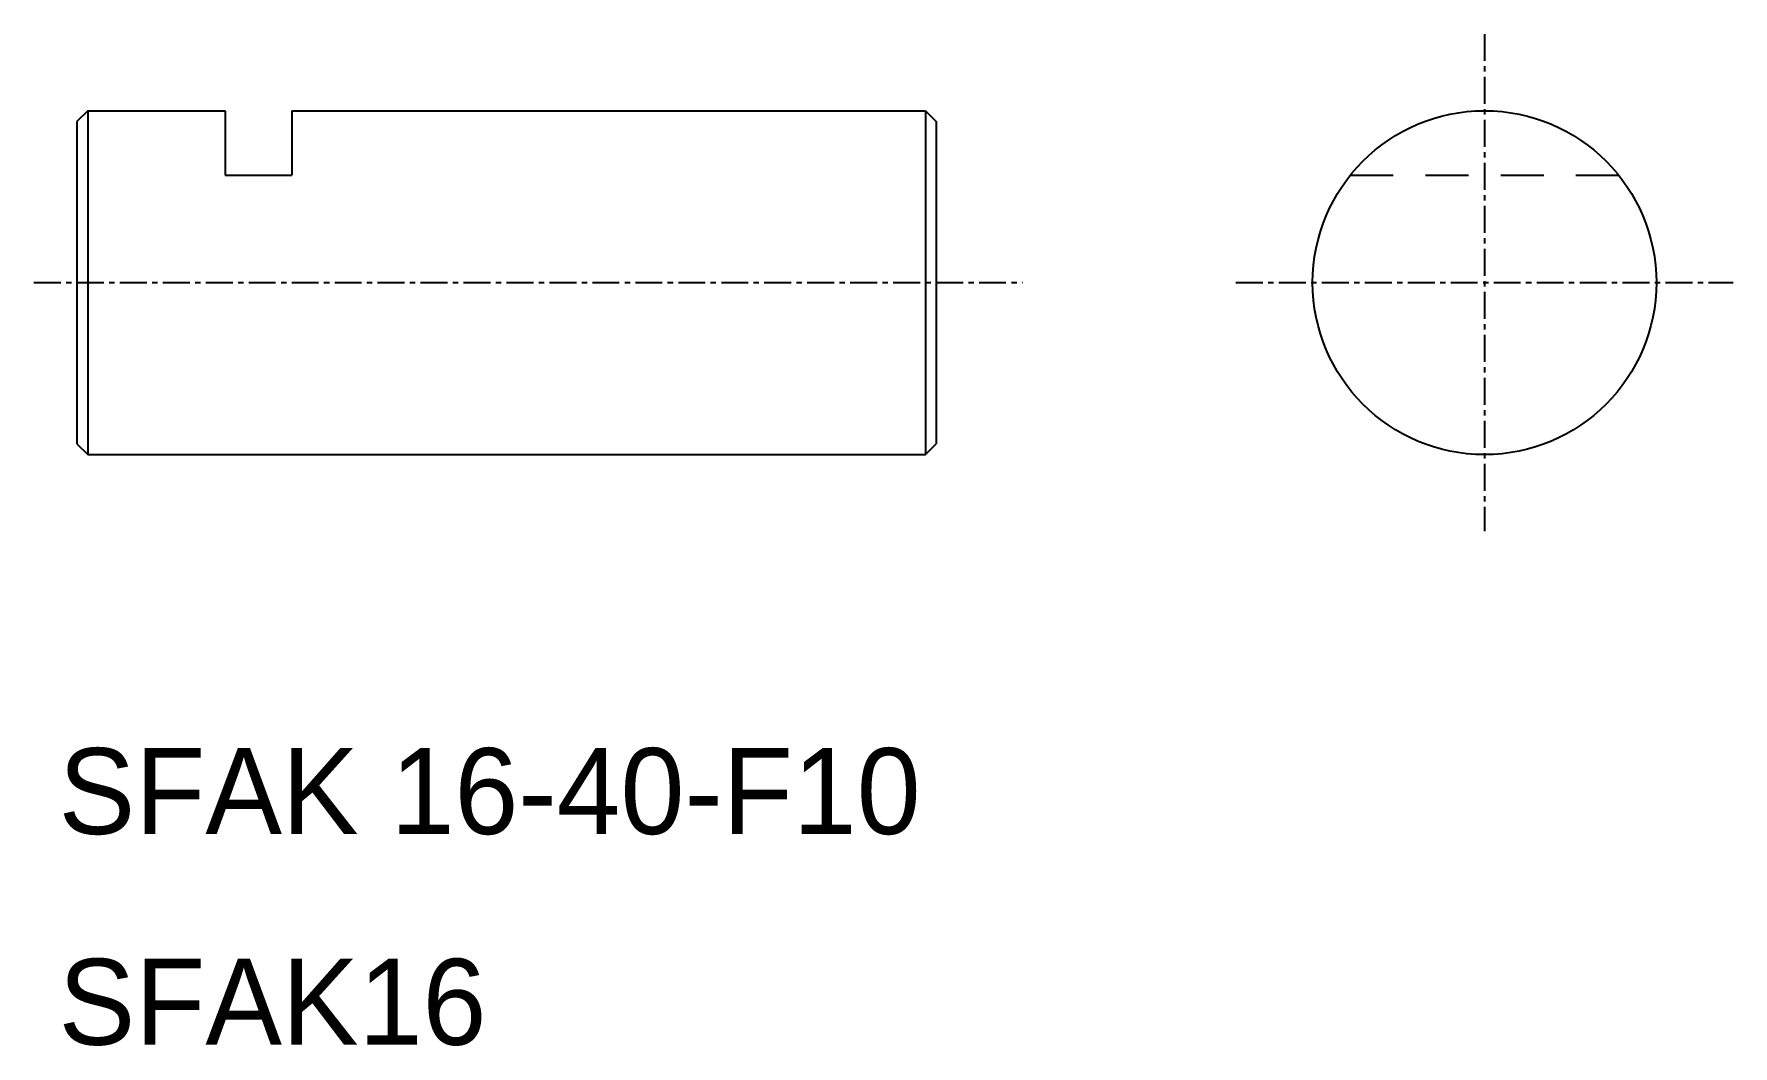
# Model space of a CAD drawing. Extents: x 294.9 to 374, y 77.2 to 124.3.
import ezdxf

# ---------------------------------------------------------------- set-up
doc = ezdxf.new("R2010")
doc.units = 0
doc.linetypes.add('CENTER', pattern=[2, 1.25, -0.25, 0.25, -0.25])
doc.linetypes.add('DASHED', pattern=[3.5, 2, -1.5])
doc.layers.get('0').update_dxf_attribs({"linetype": 'CONTINUOUS'})
doc.layers.add('CENTER', color=1, linetype='CENTER')

msp = doc.modelspace()

# ---------------------------------------------------------------- linework, layer by layer
at = {"color": 7, "linetype": 'CONTINUOUS'}
for p, q in [((297.373, 120.757), (296.873, 120.257)), ((296.873, 120.257), (296.873, 105.257)), ((297.373, 120.757), (297.373, 104.757)), ((297.373, 120.757), (303.773, 120.757)), ((303.773, 120.757), (303.773, 117.757)), ((306.873, 120.757), (336.373, 120.757)), ((306.873, 120.757), (306.873, 117.757)), ((336.373, 120.757), (336.373, 104.757)), ((336.373, 120.757), (336.873, 120.257)), ((336.873, 120.257), (336.873, 105.257)), ((303.773, 117.757), (306.873, 117.757)), ((296.873, 105.257), (297.373, 104.757)), ((336.373, 104.757), (336.873, 105.257)), ((297.373, 104.757), (336.373, 104.757))]:
    msp.add_line(p, q, dxfattribs=at)
at = {"color": 3, "linetype": 'DASHED'}
msp.add_line((356.156, 117.757), (368.646, 117.757), dxfattribs=at)
for p, q in [((307.123, 104.757), (307.123, 104.757)), ((316.873, 104.757), (316.873, 104.757))]:
    msp.add_line(p, q)
at = {"color": 7, "linetype": 'CONTINUOUS'}
msp.add_circle((362.401, 112.757), 8, dxfattribs=at)
at = {"layer": 'CENTER', "color": 1, "linetype": 'CENTER'}
for p, q in [((362.401, 124.326), (362.401, 101.187)), ((294.873, 112.757), (340.891, 112.757)), ((350.832, 112.757), (373.971, 112.757))]:
    msp.add_line(p, q, dxfattribs=at)

# ---------------------------------------------------------------- texts
at = {"color": 7, "linetype": 'CONTINUOUS'}
for s, p in [('SFAK 16-40-F10', (296.017, 87.102)), ('SFAK16', (296.017, 77.297))]:
    msp.add_text(s, height=4, dxfattribs=at).set_placement(p)

doc.saveas('drawing.dxf')
